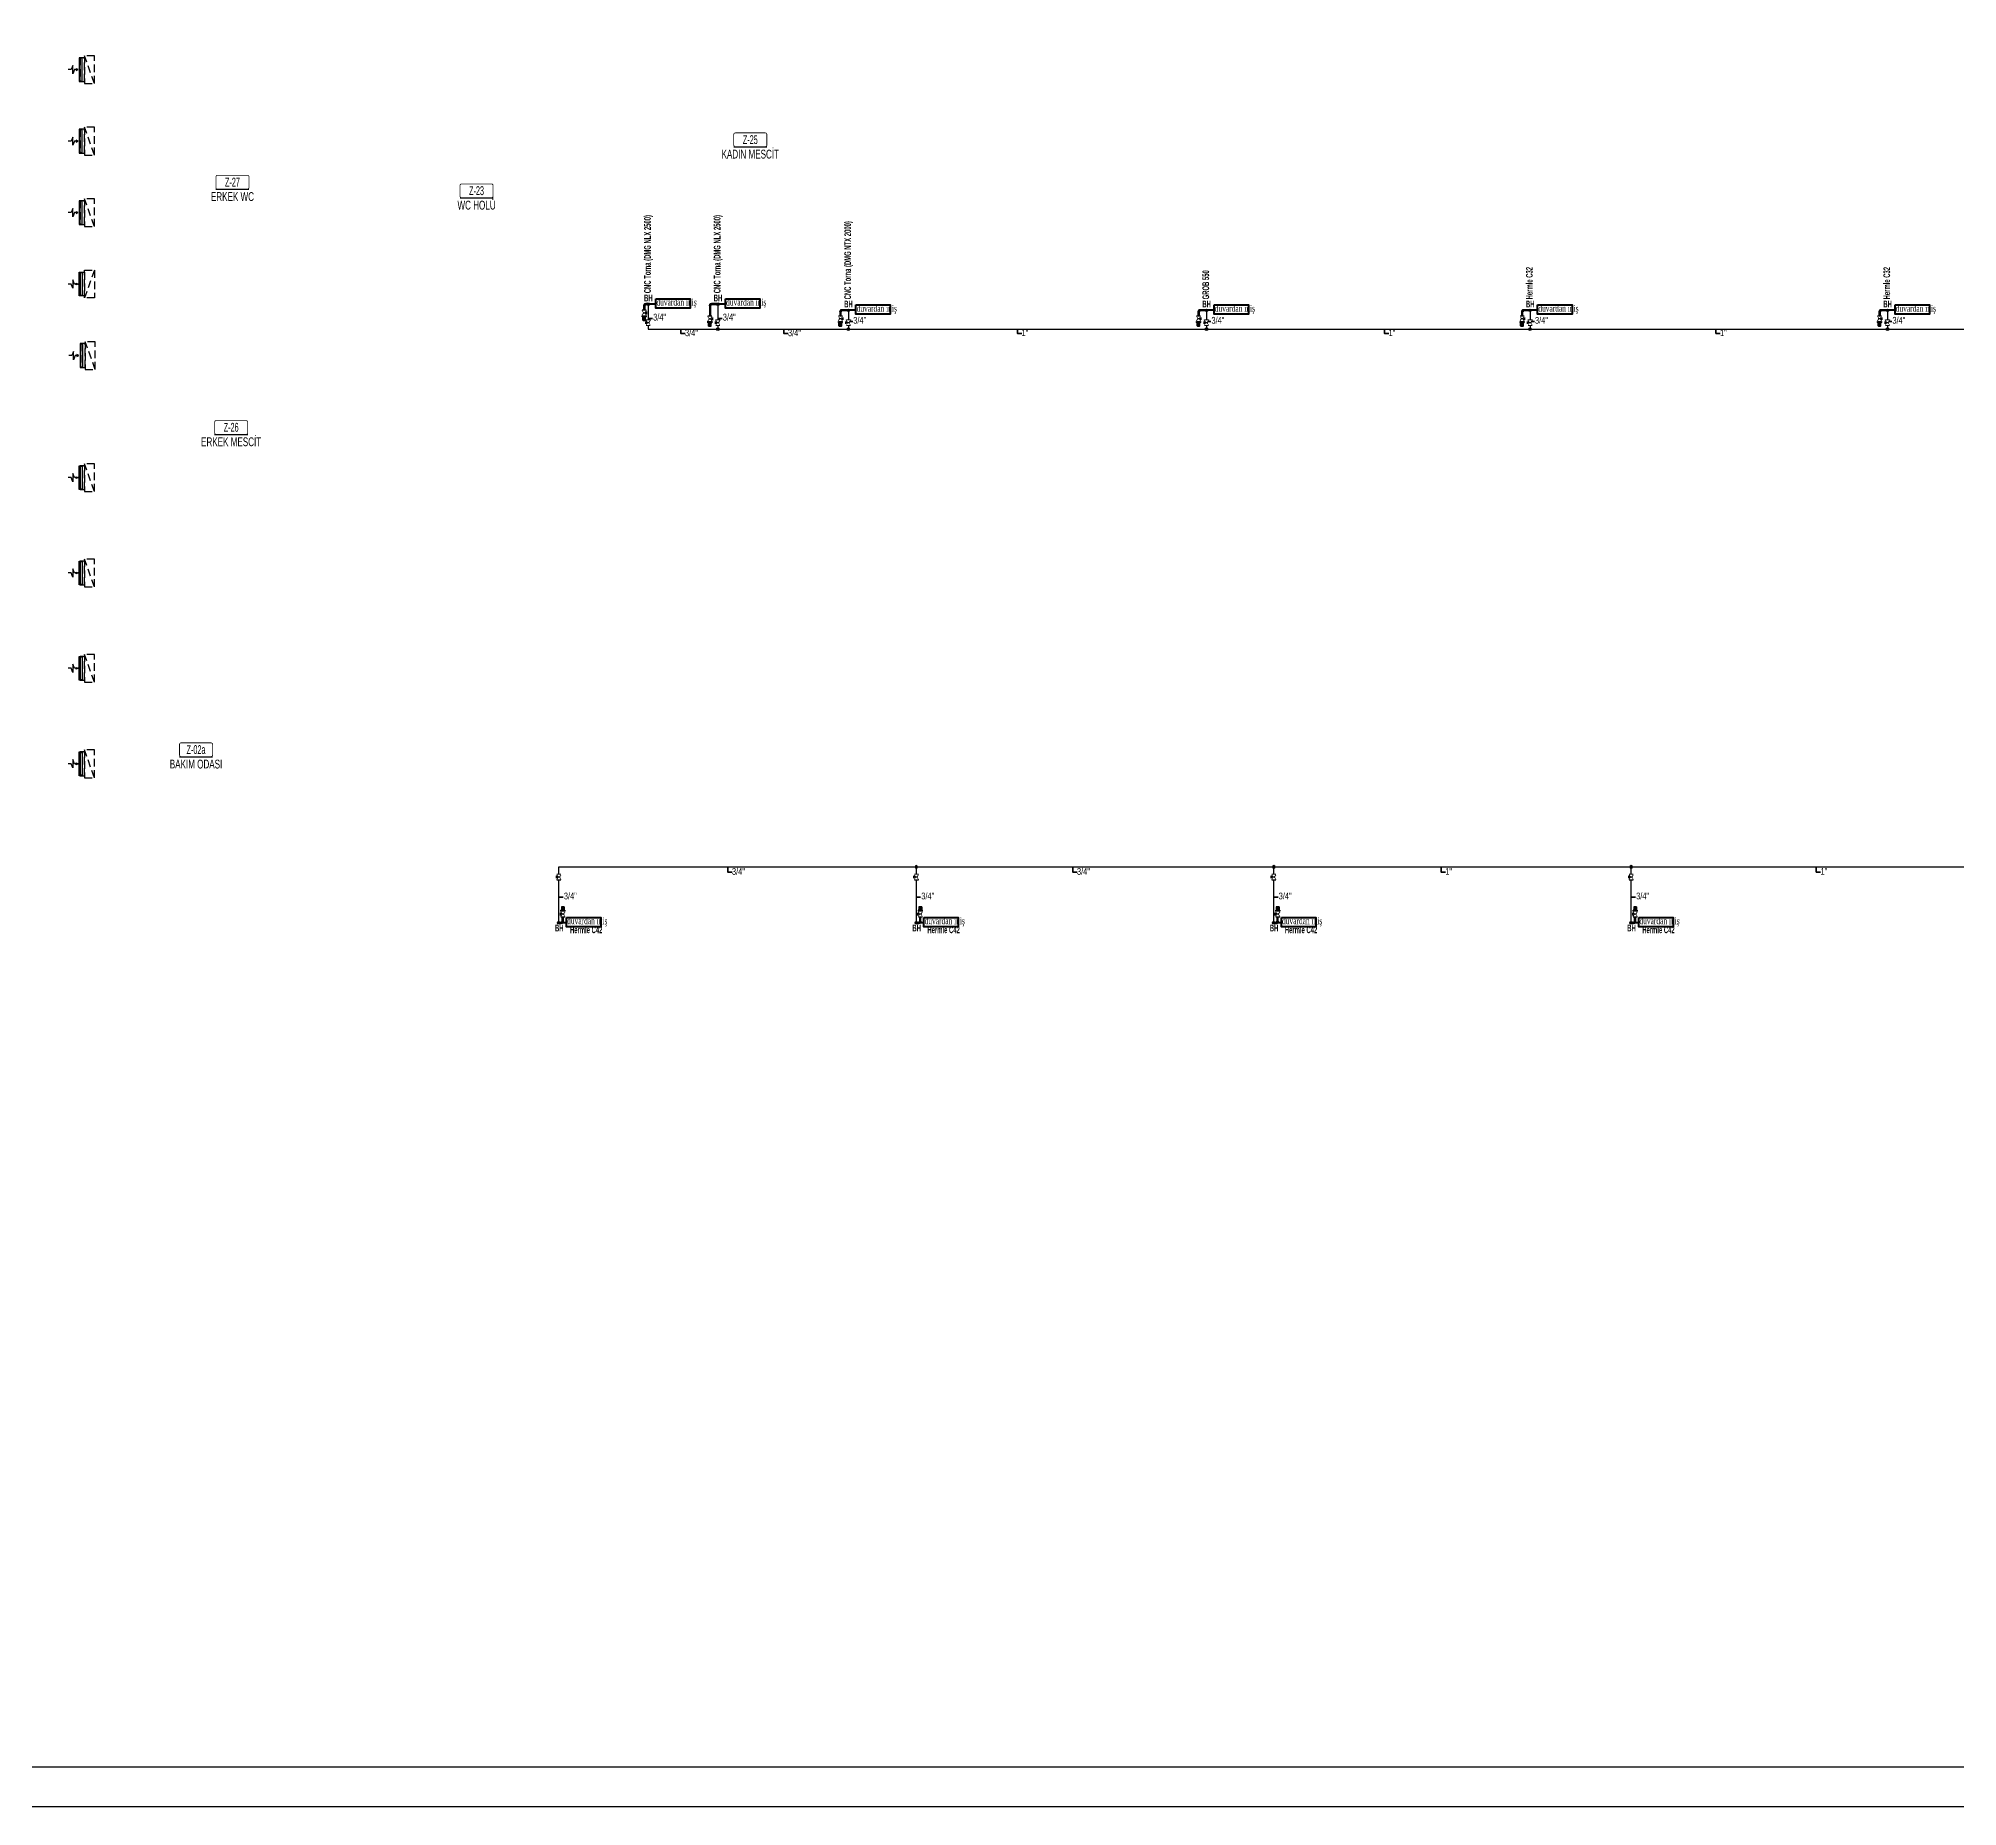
# Model space of a CAD drawing. Header units: centimetres. Extents: x 392964 to 515689, y 49661 to 58661.
# Drawn here: x 483600 to 488432, y 49661 to 54114 of the extents above; entities that cross this region are included whole.
import ezdxf
from ezdxf.enums import TextEntityAlignment as Align

# ---------------------------------------------------------------- set-up
doc = ezdxf.new("R2010")
doc.units = ezdxf.units.CM
doc.linetypes.add('HIDDEN', pattern=[9.525, 6.35, -3.175])
doc.linetypes.add('MEDSISTEMBH_LINE', pattern=[1.5, 1.3, 0, -0.2])
doc.layers.get('0').update_dxf_attribs({"lineweight": 9})
for name, color, linetype in [('-M-HV-MNF', 7, 'Continuous'), ('-M-HV-MNF-IC', 14, 'Continuous'), ('-M-HVAC-E-EF-KNL2B-', 130, 'HIDDEN'), ('-M-HVAC-R-RA1-SHKS-KNL2B-', 152, 'HIDDEN'), ('-M-HVAC-R-SHKS-MNF2B-', 7, 'Continuous'), ('-M-MAHAL-DEBILER', 7, 'Continuous'), ('-M-MAHAL-ETIKET-NOT', 7, 'Continuous'), ('-M-MAHAL-ETIKET-NOTM', 7, 'Continuous'), ('-M-MAHAL-ETK-', 7, 'Continuous'), ('-M-MAHAL-HAVA-DEGISIM', 7, 'Continuous'), ('-M-MAHAL-NO', 7, 'Continuous'), ('-M-MAHAL-NOM', 7, 'Continuous'), ('RAKOR02', 132, 'Continuous'), ('vana-kuresel02', 2, 'Continuous')]:
    doc.layers.add(name, color=color, linetype=linetype)
for name, color, linetype, lineweight in [('0-KRCN-BAS HAVA', 101, 'BASINÇ HAVA', 35), ('0-KRCN-IST-KÜRESEL VANA', 4, 'Continuous', 25), ('0-KRCN-SHT-KÜRESEL VANA', 4, 'Continuous', 25), ('0-KRCN-Z-ANTET', 71, 'Continuous', 30), ('_MDS_0', 7, 'Continuous', 30), ('_MDS_BORU_22.00X1.00_BASINÇLI HAVA', 5, 'Continuous', 30), ('_MDS_DOWN-22.00X1.00', 5, 'Continuous', 30), ('_MDS_TEE', 7, 'Continuous', 30), ('MED.GAZ YAZI', 2, '0-A_LINE', 40)]:
    doc.layers.add(name, color=color, linetype=linetype, lineweight=lineweight)
doc.styles.add('-M-ISSO-TEXT-TTF', font='ARIALN.TTF')
doc.styles.add('-M-MHLETK-NOT', font='romans.shx', dxfattribs={"width": 0.7})
doc.styles.add('-M-MHLETK-TEXT', font='ARIALN.TTF', dxfattribs={"width": 0.7})
doc.styles.add('BAYBURT XREF$0$TIMES', font='times.ttf')
doc.styles.add('BORU', font='tahoma.ttf', dxfattribs={"width": 0.5})
doc.styles.add('ON', font='ARIALN.TTF', dxfattribs={"width": 0.8, "height": 6})
doc.styles.add('OYAK', font='arialbd.ttf')
doc.styles.get("Standard").update_dxf_attribs({"font": 'arial.ttf'})
doc.linetypes.add('0-A_LINE', pattern='A,100,-1.5,["A",BORU,S=9,R=0,X=0,Y=-4.5],-9,6', length=116.5)
doc.linetypes.add('BASINÇ HAVA', pattern='A,0.5,-0.2,["BH",Standard,S=0.1,R=0,X=-0.1,Y=-0.05],-0.2', length=0.9)

# ---------------------------------------------------------------- blocks, each defined once
blk = doc.blocks.new('M-MHLETK-YNG')
at = {"layer": '-M-MAHAL-ETK-', "color": 0}
for p, q in [((-2.08, 0), (2.08, 0)), ((-1.16, 0), (-1.16, 0))]:
    blk.add_line(p, q, dxfattribs=at)
blk.add_lwpolyline([(-1.88, 1.74, 0.1, 0.1, 0), (1.88, 1.74, 0.1, 0.1, -0.414214), (2.08, 1.54, 0.1, 0.1, 0), (2.08, 0.2, 0.1, 0.1, -0.414214), (1.88, 0, 0.1, 0.1, 0), (-1.88, 0, 0.1, 0.1, -0.414214), (-2.08, 0.2, 0.1, 0.1, 0), (-2.08, 1.54, 0.1, 0.1, -0.414214)], format="xyseb", close=True, dxfattribs=at)
at = {"layer": '-M-MAHAL-DEBILER', "color": 4, "style": '-M-MHLETK-NOT', "width": 0.5, "flags": 8}
blk.add_attdef('DEBIS', text='', height=0.4, dxfattribs=at).set_placement((-2.17, 2.15), align=Align.MIDDLE_CENTER)
at = {"layer": '-M-MAHAL-DEBILER', "color": 191, "style": '-M-MHLETK-NOT', "width": 0.5, "flags": 8}
blk.add_attdef('DEBIR', text='', height=0.4, dxfattribs=at).set_placement((-1.61, 2.15), align=Align.MIDDLE_CENTER)
at = {"layer": '-M-MAHAL-DEBILER', "color": 31, "style": '-M-MHLETK-NOT', "width": 0.5, "flags": 8}
blk.add_attdef('DEBIF', text='', height=0.4, dxfattribs=at).set_placement((1.59, 2.15), align=Align.MIDDLE_CENTER)
at = {"layer": '-M-MAHAL-DEBILER', "color": 1, "style": '-M-MHLETK-NOT', "width": 0.5, "flags": 8}
blk.add_attdef('DEBIE', text='', height=0.4, dxfattribs=at).set_placement((2.32, 2.15), align=Align.MIDDLE_CENTER)
at = {"layer": '-M-MAHAL-ETIKET-NOT', "color": 3}
for tag, height, style, width, flags, p in [('KIS', 0.04, '-M-MHLETK-NOT', 0.5, 9, (-2.59, 1.62)), ('ALAN', 0.04, '-M-MHLETK-NOT', 0.5, 9, (-2.58, 1.56)), ('RH', 0.04, '-M-MHLETK-NOT', 0.5, 9, (-2.39, 1.62)), ('YUKSEKLIK', 0.04, '-M-MHLETK-NOT', 0.5, 9, (-2.32, 1.56)), ('YAZ', 0.04, '-M-MHLETK-NOT', 0.5, 9, (-2.18, 1.62)), ('MAH-ADI', 1.11, '-M-ISSO-TEXT-TTF', 0.8, 8, (0, -0.93))]:
    blk.add_attdef(tag, text='', height=height, dxfattribs=dict(at, style=style, width=width, flags=flags)).set_placement(p, align=Align.MIDDLE_CENTER)
at = {"layer": '-M-MAHAL-ETIKET-NOT', "color": 3, "style": '-M-MHLETK-NOT', "width": 0.5, "flags": 9}
for tag, p, height in [('HL', (-2.62, 1.49), 0.0286), ('KLKTR', (-2.62, 1.42), 0.04), ('RDY-BOY1', (-2.61, 1.37), 0.0286), ('RDY-BOY2', (-2.61, 1.32), 0.0286), ('RDY-BOY3', (-2.61, 1.27), 0.0286), ('RDY-BOY4', (-2.61, 1.22), 0.0286), ('KON-BOY1', (-2.61, 1.14), 0.0286), ('KON-BOY2', (-2.61, 1.09), 0.0286), ('KON-BOY3', (-2.61, 1.04), 0.0286), ('FCU-TIP1', (-2.61, 0.96), 0.0286), ('FCU-TIP2', (-2.61, 0.91), 0.0286), ('FCU-TIP3', (-2.61, 0.86), 0.0286), ('VRV-TIP1', (-2.61, 0.76), 0.0286), ('VRV-TIP2', (-2.61, 0.71), 0.0286), ('HLA', (-2.52, 1.49), 0.0286), ('FCU-ADET1', (-2.52, 0.96), 0.0286), ('FCU-ADET2', (-2.52, 0.91), 0.0286), ('FCU-ADET3', (-2.52, 0.86), 0.0286), ('VRV-ADET1', (-2.52, 0.76), 0.0286), ('VRV-ADET2', (-2.52, 0.71), 0.0286), ('RDY-TIP1', (-2.5, 1.37), 0.0286), ('RDY-TIP2', (-2.5, 1.32), 0.0286), ('RDY-TIP3', (-2.5, 1.27), 0.0286), ('RDY-TIP4', (-2.5, 1.22), 0.0286), ('KON-TIP1', (-2.5, 1.14), 0.0286), ('KON-TIP2', (-2.5, 1.09), 0.0286), ('KON-TIP3', (-2.5, 1.04), 0.0286), ('FCU-KAP1', (-2.4, 0.96), 0.0286), ('FCU-KAP2', (-2.4, 0.91), 0.0286), ('FCU-KAP3', (-2.4, 0.86), 0.0286), ('VRV-KAP1', (-2.4, 0.76), 0.0286), ('VRV-KAP2', (-2.4, 0.71), 0.0286), ('RDY-ADET1', (-2.39, 1.37), 0.0286), ('RDY-ADET2', (-2.39, 1.32), 0.0286), ('RDY-ADET3', (-2.39, 1.27), 0.0286), ('RDY-ADET4', (-2.39, 1.22), 0.0286), ('KON-ADET1', (-2.39, 1.14), 0.0286), ('KON-ADET2', (-2.39, 1.09), 0.0286), ('KON-ADET3', (-2.39, 1.04), 0.0286), ('FCU-DUY1', (-2.27, 0.96), 0.0286), ('FCU-DUY2', (-2.27, 0.91), 0.0286), ('FCU-DUY3', (-2.27, 0.86), 0.0286), ('VRV-DUY1', (-2.27, 0.76), 0.0286), ('VRV-DUY2', (-2.27, 0.71), 0.0286), ('RDY-ISI1', (-2.27, 1.37), 0.0286), ('RDY-ISI2', (-2.27, 1.32), 0.0286), ('RDY-ISI3', (-2.27, 1.27), 0.0286), ('RDY-ISI4', (-2.27, 1.22), 0.0286), ('KON-ISI1', (-2.27, 1.14), 0.0286), ('KON-ISI2', (-2.27, 1.09), 0.0286), ('KON-ISI3', (-2.27, 1.04), 0.0286), ('SHG', (-2.23, 1.49), 0.0286), ('AHU', (-2.23, 1.44), 0.0286), ('FCU-SOG1', (-2.15, 0.96), 0.0286), ('FCU-SOG2', (-2.15, 0.91), 0.0286), ('FCU-SOG3', (-2.15, 0.86), 0.0286), ('VRV-SOG1', (-2.15, 0.76), 0.0286), ('VRV-SOG2', (-2.15, 0.71), 0.0286), ('LHG', (-2.13, 1.49), 0.0286), ('RDY-BNP1', (-2.1, 1.37), 0.0286), ('RDY-BNP2', (-2.1, 1.32), 0.0286), ('RDY-BNP3', (-2.1, 1.27), 0.0286), ('RDY-BNP4', (-2.1, 1.22), 0.0286), ('KON-BNP1', (-2.1, 1.14), 0.0286), ('KON-BNP2', (-2.1, 1.09), 0.0286), ('KON-BNP3', (-2.1, 1.04), 0.0286), ('HG', (-2.04, 1.49), 0.0286), ('FCU-ISI1', (-2.04, 0.96), 0.0286), ('FCU-ISI2', (-2.04, 0.91), 0.0286), ('FCU-ISI3', (-2.04, 0.86), 0.0286), ('VRV-ISI1', (-2.04, 0.76), 0.0286), ('VRV-ISI2', (-2.04, 0.71), 0.0286), ('HGA', (-1.96, 1.49), 0.0286), ('EF', (-1.96, 1.44), 0.0286), ('RDY-BNK1', (-1.96, 1.37), 0.0286), ('RDY-BNK2', (-1.96, 1.32), 0.0286), ('RDY-BNK3', (-1.96, 1.27), 0.0286), ('RDY-BNK4', (-1.96, 1.22), 0.0286), ('KON-BNK1', (-1.96, 1.14), 0.0286), ('KON-BNK2', (-1.96, 1.09), 0.0286), ('KON-BNK3', (-1.96, 1.04), 0.0286), ('FCU-DEBI1', (-1.95, 0.96), 0.0286), ('FCU-DEBI2', (-1.95, 0.91), 0.0286), ('FCU-DEBI3', (-1.95, 0.86), 0.0286), ('VRV-DEBI1', (-1.95, 0.76), 0.0286), ('VRV-DEBI2', (-1.95, 0.71), 0.0286), ('FCU-BNP1', (-1.83, 0.96), 0.0286), ('FCU-BNP2', (-1.83, 0.91), 0.0286), ('FCU-BNP3', (-1.83, 0.86), 0.0286), ('VRV-BNP1', (-1.83, 0.76), 0.0286), ('VRV-BNP2', (-1.83, 0.71), 0.0286), ('FCU-BNK1', (-1.61, 0.96), 0.0286), ('FCU-BNK2', (-1.61, 0.91), 0.0286), ('FCU-BNK3', (-1.61, 0.86), 0.0286), ('VRV-BNK1', (-1.61, 0.76), 0.0286), ('VRV-BNK2', (-1.61, 0.71), 0.0286)]:
    blk.add_attdef(tag, p, '', height=height, dxfattribs=at)
at = {"layer": '-M-MAHAL-ETIKET-NOTM', "color": 3, "style": '-M-ISSO-TEXT-TTF', "width": 0.8, "flags": 8}
blk.add_attdef('MAH-ADI2', text='', height=1.11, dxfattribs=at).set_placement((0, -2.55), align=Align.MIDDLE_CENTER)
at = {"layer": '-M-MAHAL-HAVA-DEGISIM', "style": '-M-MHLETK-NOT', "width": 0.5, "flags": 8}
for tag, p in [('HAVADEG', (0, 3.61)), ('HAVA', (0, 2.4))]:
    blk.add_attdef(tag, text='', height=0.6, dxfattribs=at).set_placement(p, align=Align.MIDDLE_CENTER)
at = {"layer": '-M-MAHAL-NO', "color": 7, "style": '-M-MHLETK-TEXT', "width": 0.6, "flags": 8}
blk.add_attdef('MAH-NO', text='', height=1.11, dxfattribs=at).set_placement((0, 0.89), align=Align.MIDDLE_CENTER)
at = {"layer": '-M-MAHAL-NOM', "color": 7, "style": '-M-MHLETK-TEXT', "width": 0.6, "flags": 8}
blk.add_attdef('MAH-NOM', text='', height=1.11, dxfattribs=at).set_placement((0, 0.89), align=Align.MIDDLE_CENTER)
blk = doc.blocks.new('TEE')
at = {"layer": '_MDS_TEE'}
h = blk.add_hatch(color=256, dxfattribs=at)
h.dxf.hatch_style = 1
edge = h.paths.add_edge_path()
edge.add_arc((0, 0), 50, 0, 360)
blk.add_circle((0, 0), 50, dxfattribs=at)
blk = doc.blocks.new('MNFZ101')
at = {"color": 7, "linetype": 'Continuous'}
blk.add_lwpolyline([(0, 7.9), (2.3, 7.9), (0, 3), (-2.3, 7.9), (0, 7.9), (0, 12.5), (10.6, 16.5), (-10.3, 16.5), (0, 20.5), (0, 28.1)], dxfattribs=at)
blk = doc.blocks.new('2D-EM2-SHKS-60')
at = {"layer": '-M-HV-MNF'}
blk.add_lwpolyline([(-30, 0), (30, 0), (30, -2), (-30, -2)], close=True, dxfattribs=at)
at = {"layer": '-M-HV-MNF-IC'}
for p, q in [((-28.75, 5), (28.75, 5)), ((-28.75, 0), (-28.75, 5)), ((28.75, 5), (28.75, 0))]:
    blk.add_line(p, q, dxfattribs=at)
at = {"layer": '-M-HV-MNF', "rotation": 180}
blk.add_blockref('MNFZ101', (0, -2), dxfattribs=at)
blk = doc.blocks.new('A$C69A19712')
at = {"layer": '-M-HVAC-R-RA1-SHKS-KNL2B-', "ltscale": 3}
for p, q in [((483740.7, 54000.1), (483715.7, 54070.1)), ((483740.7, 53820.1), (483715.7, 53890.1)), ((483740.7, 53640.1), (483715.7, 53710.1)), ((483740.7, 53530.1), (483715.7, 53460.1)), ((483742.7, 53280.1), (483717.7, 53350.1)), ((483740.7, 52972.7), (483715.7, 53042.7)), ((483740.7, 52732.7), (483715.7, 52802.7)), ((483740.7, 52492.7), (483715.7, 52562.7)), ((483740.7, 52252.1), (483715.7, 52322.1))]:
    blk.add_line(p, q, dxfattribs=at)
for points in [[(483715.7, 54065.1), (483704.7, 54065.1), (483704.7, 54005.1), (483715.7, 54005.1)], [(483740.7, 54000.1), (483740.7, 54070.1), (483715.7, 54070.1), (483715.7, 54000.1)], [(483715.7, 53885.1), (483704.7, 53885.1), (483704.7, 53825.1), (483715.7, 53825.1)], [(483740.7, 53820.1), (483740.7, 53890.1), (483715.7, 53890.1), (483715.7, 53820.1)], [(483715.7, 53705.1), (483704.7, 53705.1), (483704.7, 53645.1), (483715.7, 53645.1)], [(483740.7, 53640.1), (483740.7, 53710.1), (483715.7, 53710.1), (483715.7, 53640.1)], [(483715.7, 53465.1), (483704.7, 53465.1), (483704.7, 53525.1), (483715.7, 53525.1)], [(483740.7, 53530.1), (483740.7, 53460.1), (483715.7, 53460.1), (483715.7, 53530.1)], [(483717.7, 53345.1), (483706.7, 53345.1), (483706.7, 53285.1), (483717.7, 53285.1)], [(483742.7, 53280.1), (483742.7, 53350.1), (483717.7, 53350.1), (483717.7, 53280.1)], [(483715.7, 53037.7), (483704.7, 53037.7), (483704.7, 52977.7), (483715.7, 52977.7)], [(483740.7, 52972.7), (483740.7, 53042.7), (483715.7, 53042.7), (483715.7, 52972.7)], [(483715.7, 52797.7), (483704.7, 52797.7), (483704.7, 52737.7), (483715.7, 52737.7)], [(483740.7, 52732.7), (483740.7, 52802.7), (483715.7, 52802.7), (483715.7, 52732.7)], [(483715.7, 52557.7), (483704.7, 52557.7), (483704.7, 52497.7), (483715.7, 52497.7)], [(483740.7, 52492.7), (483740.7, 52562.7), (483715.7, 52562.7), (483715.7, 52492.7)], [(483715.7, 52317.1), (483704.7, 52317.1), (483704.7, 52257.1), (483715.7, 52257.1)], [(483740.7, 52252.1), (483740.7, 52322.1), (483715.7, 52322.1), (483715.7, 52252.1)]]:
    blk.add_lwpolyline(points, close=True, dxfattribs=at)
at = {"layer": '-M-HVAC-R-SHKS-MNF2B-', "xscale": -1, "rotation": 270}
for p in [(483704.7, 54035.1), (483704.7, 53855.1), (483704.7, 53675.1), (483706.7, 53315.1)]:
    blk.add_blockref('2D-EM2-SHKS-60', p, dxfattribs=at)
at = {"layer": '-M-HVAC-R-SHKS-MNF2B-', "rotation": 270}
for p in [(483704.7, 53495.1), (483704.7, 53007.7), (483704.7, 52767.7), (483704.7, 52527.7), (483704.7, 52287.1)]:
    blk.add_blockref('2D-EM2-SHKS-60', p, dxfattribs=at)
blk = doc.blocks.new('0-MEK-SHT-KÜRESELVANA')
at = {"layer": '0-KRCN-IST-KÜRESEL VANA'}
blk.add_hatch(color=256, dxfattribs=at).paths.add_polyline_path([(1.4, 0, 1), (-1.4, 0, 1)])
for p, q in [((-1.1, 0.9), (-4.2, 3)), ((-4.2, -3.1), (-4.2, 3)), ((-4.2, 3), (-4.2, -3.1)), ((-2.4, 4.6), (2.3, 4.6)), ((0, 4.6), (-2.4, 4.6)), ((0, 0), (0, 4.6)), ((2.3, 4.6), (0, 4.6)), ((1.1, 0.8), (4.3, 3)), ((4.3, -3.1), (4.3, 3)), ((4.3, 3), (4.3, -3.1)), ((-4.2, -3.1), (-1.1, -0.9)), ((4.3, -3.1), (1.1, -0.8))]:
    blk.add_line(p, q, dxfattribs=at)
for points in [[(-4.5, 3.7), (-5, 3.7), (-5, -3.8), (-4.5, -3.8)], [(4.6, 3.7), (5, 3.7), (5, -3.8), (4.6, -3.8)]]:
    blk.add_lwpolyline(points, close=True, dxfattribs=at)
blk.add_circle((0, 0), 1.42, dxfattribs=at)
blk.add_wipeout([(4.3, 3), (4.3, -3.1), (1.1, -0.9), (1.2, -0.8), (1.2, -0.7), (1.2, -0.7), (1.3, -0.6), (1.3, -0.5), (1.4, -0.4), (1.4, -0.3), (1.4, -0.2), (1.4, -0.1), (1.4, 0), (1.4, 0.1), (1.4, 0.2), (1.4, 0.2), (1.4, 0.3), (1.4, 0.4), (1.3, 0.5), (1.3, 0.6), (1.2, 0.7), (1.2, 0.7), (1.2, 0.8), (1.1, 0.8), (1.1, 0.9)]).dxf.layer = '0-KRCN-IST-KÜRESEL VANA'
blk.add_wipeout([(-4.2, 3), (-4.2, -3.1), (-1.1, -0.9), (-1.2, -0.8), (-1.2, -0.7), (-1.2, -0.7), (-1.3, -0.6), (-1.3, -0.5), (-1.4, -0.4), (-1.4, -0.3), (-1.4, -0.2), (-1.4, -0.1), (-1.4, 0), (-1.4, 0.1), (-1.4, 0.2), (-1.4, 0.2), (-1.4, 0.3), (-1.4, 0.4), (-1.3, 0.5), (-1.3, 0.6), (-1.2, 0.7), (-1.2, 0.7), (-1.2, 0.8), (-1.1, 0.8), (-1.1, 0.9)]).dxf.layer = '0-KRCN-IST-KÜRESEL VANA'
blk = doc.blocks.new('A$C6A0AA91C')
at = {"layer": 'RAKOR02', "ltscale": 0.2}
for p, q in [((0, -15), (0, 14)), ((1, 19), (12, 19)), ((1, 10), (12, 10)), ((13, -15), (13, 14)), ((13, -14), (13, 14)), ((16, 14), (13, 11)), ((13, -11), (13, 11)), ((26, 14), (16, 14)), ((16, -14), (16, 14)), ((26, -14), (26, 14)), ((29, 12), (26, 12)), ((37, 14), (29, 14)), ((29, -14), (29, 14)), ((37, -14), (37, 14)), ((40, 12), (37, 12)), ((43, 14), (40, 14)), ((40, -14), (40, 14)), ((43, -14), (43, 14)), ((43, 14), (46, 11)), ((46, -11), (46, 11)), ((12, -10), (1, -10)), ((12, -19), (1, -19)), ((16, -14), (13, -11)), ((26, -14), (16, -14)), ((29, -12), (26, -12)), ((37, -14), (29, -14)), ((40, -12), (37, -12)), ((43, -14), (40, -14)), ((43, -14), (46, -11))]:
    blk.add_line(p, q, dxfattribs=at)
for centre, radius, start, end in [((9, 15), 9.04, 150.1372, 209.8628), ((43, 0), 42.7, 166.3823, 193.6177), ((4, 15), 9.04, 330.1372, 29.8628), ((-29, 0), 42.7, 346.3823, 13.6177), ((9, -15), 9.04, 150.1372, 209.8628), ((4, -15), 9.04, 330.1372, 29.8628)]:
    blk.add_arc(centre, radius, start, end, dxfattribs=at)

msp = doc.modelspace()

# ---------------------------------------------------------------- hatches: boundary and pattern name
at = {"layer": '_MDS_DOWN-22.00X1.00'}
for points in [[(485135.1, 53441.3, 1), (485135.1, 53447.8, 1)], [(485310.5, 53441.3, 1), (485310.5, 53447.8, 1)], [(485639.1, 53425.7, 1), (485639.1, 53432.2, 1)], [(486540.9, 53425.7, 1), (486540.9, 53432.2, 1)], [(487355.6, 53425.7, 1), (487355.6, 53432.2, 1)], [(488255.6, 53425.7, 1), (488255.6, 53432.2, 1)], [(484910.3, 51889.9, 1), (484910.3, 51883.4, 1)], [(485810.3, 51889.9, 1), (485810.3, 51883.4, 1)], [(486710.3, 51889.9, 1), (486710.3, 51883.4, 1)], [(487610.3, 51889.9, 1), (487610.3, 51883.4, 1)]]:
    msp.add_hatch(color=256, dxfattribs=at).paths.add_polyline_path(points)

# ---------------------------------------------------------------- linework, layer by layer
at = {"layer": '0-KRCN-BAS HAVA', "color": 4, "ltscale": 150}
for points in [[(485135.1, 53408.6), (485146.1, 53408.6)], [(485310.5, 53408.6), (485321.5, 53408.6)], [(485228.2, 53370.8), (485217.3, 53370.8), (485217.3, 53381.7)], [(485487.6, 53370.8), (485476.6, 53370.8), (485476.6, 53381.7)], [(485639.1, 53400.7), (485650, 53400.7)], [(486075.7, 53370.8), (486064.7, 53370.8), (486064.7, 53381.7)], [(486540.9, 53400.7), (486551.8, 53400.7)], [(487000, 53370.8), (486989, 53370.8), (486989, 53381.7)], [(487355.6, 53400.7), (487366.6, 53400.7)], [(487834.5, 53370.8), (487823.5, 53370.8), (487823.5, 53381.7)], [(488255.6, 53400.7), (488266.6, 53400.7)], [(484910.3, 51951.2), (484921.2, 51951.2)], [(485810.3, 51951.2), (485821.2, 51951.2)], [(486710.3, 51951.2), (486721.2, 51951.2)], [(487610.3, 51951.2), (487621.2, 51951.2)]]:
    msp.add_lwpolyline(points, dxfattribs=at)
at = {"layer": '0-KRCN-BAS HAVA', "color": 4, "ltscale": 150, "elevation": 441.6}
for points in [[(485346.6, 52014.3), (485335.6, 52014.3), (485335.6, 52025.3)], [(486215.3, 52014.3), (486204.3, 52014.3), (486204.3, 52025.3)], [(487142.7, 52014.3), (487131.8, 52014.3), (487131.8, 52025.3)], [(488087.4, 52014.3), (488076.4, 52014.3), (488076.4, 52025.3)]]:
    msp.add_lwpolyline(points, dxfattribs=at)
at = {"layer": '0-KRCN-Z-ANTET'}
for points in [[(392964.1, 49661.3), (515688.8, 49661.3), (515688.8, 58661.3), (392964.1, 58661.3)], [(470564.1, 49761.3), (502064.1, 49761.3), (502064.1, 58561.3), (470564.1, 58561.3)]]:
    msp.add_lwpolyline(points, close=True, dxfattribs=at)
at = {"layer": '_MDS_BORU_22.00X1.00_BASINÇLI HAVA', "linetype": 'MEDSISTEMBH_LINE', "ltscale": 80}
for p, q in [((485127.9, 53446.3), (485129.1, 53446.3)), ((485127.9, 53442.6), (485127.9, 53446.3)), ((485127.9, 53442.6), (485129.1, 53442.6)), ((485129.1, 53442.6), (485129.1, 53446.3)), ((485132.4, 53445.8), (485129.1, 53445.8)), ((485132.4, 53443.1), (485129.1, 53443.1)), ((485135.1, 53444.5), (485135.1, 53381.7)), ((485288.6, 53441.6), (485288.6, 53440.5)), ((485288.6, 53441.6), (485292.3, 53441.6)), ((485288.6, 53440.5), (485292.3, 53440.5)), ((485292.3, 53441.6), (485292.3, 53440.5)), ((485293.3, 53446.3), (485294.4, 53446.3)), ((485293.3, 53442.6), (485293.3, 53446.3)), ((485293.3, 53442.6), (485294.4, 53442.6)), ((485294.4, 53442.6), (485294.4, 53446.3)), ((485307.8, 53445.8), (485294.4, 53445.8)), ((485307.8, 53443.1), (485294.4, 53443.1)), ((485310.5, 53444.5), (485310.5, 53381.7)), ((485621.9, 53430.8), (485623, 53430.8)), ((485636.4, 53430.3), (485623, 53430.3)), ((485639.1, 53429), (485639.1, 53381.7)), ((486523.7, 53430.8), (486524.8, 53430.8)), ((486538.2, 53430.3), (486524.8, 53430.3)), ((486540.9, 53429), (486540.9, 53381.7)), ((487338.5, 53430.8), (487339.6, 53430.8)), ((487353, 53430.3), (487339.6, 53430.3)), ((487355.6, 53429), (487355.6, 53381.7)), ((488238.5, 53430.8), (488239.6, 53430.8)), ((488253, 53430.3), (488239.6, 53430.3)), ((488255.6, 53429), (488255.6, 53381.7)), ((484910.3, 52027.4), (493010.3, 52027.4)), ((484910.3, 51886.7), (484910.3, 52027.4)), ((485810.3, 51886.7), (485810.3, 52027.4)), ((486710.3, 51886.7), (486710.3, 52027.4)), ((487610.3, 51886.7), (487610.3, 52027.4)), ((484912.9, 51888.1), (484916.3, 51888.1)), ((484912.9, 51885.4), (484916.3, 51885.4)), ((484917.4, 51888.6), (484916.3, 51888.6)), ((484916.3, 51888.6), (484916.3, 51884.9)), ((484917.4, 51884.9), (484916.3, 51884.9)), ((484917.4, 51888.6), (484917.4, 51884.9)), ((485812.9, 51888.1), (485816.3, 51888.1)), ((485812.9, 51885.4), (485816.3, 51885.4)), ((485817.4, 51888.6), (485816.3, 51888.6)), ((485816.3, 51888.6), (485816.3, 51884.9)), ((485817.4, 51884.9), (485816.3, 51884.9)), ((485817.4, 51888.6), (485817.4, 51884.9)), ((486712.9, 51888.1), (486716.3, 51888.1)), ((486712.9, 51885.4), (486716.3, 51885.4)), ((486717.4, 51888.6), (486716.3, 51888.6)), ((486716.3, 51888.6), (486716.3, 51884.9)), ((486717.4, 51884.9), (486716.3, 51884.9)), ((486717.4, 51888.6), (486717.4, 51884.9)), ((487612.9, 51888.1), (487616.3, 51888.1)), ((487612.9, 51885.4), (487616.3, 51885.4)), ((487617.4, 51888.6), (487616.3, 51888.6)), ((487616.3, 51888.6), (487616.3, 51884.9)), ((487617.4, 51884.9), (487616.3, 51884.9)), ((487617.4, 51888.6), (487617.4, 51884.9))]:
    msp.add_line(p, q, dxfattribs=at)
at = {"layer": '_MDS_BORU_22.00X1.00_BASINÇLI HAVA', "ltscale": 3}
msp.add_line((485135.1, 53381.7), (493572.2, 53381.7), dxfattribs=at)
at = {"layer": '_MDS_BORU_22.00X1.00_BASINÇLI HAVA', "linetype": 'MEDSISTEMBH_LINE', "ltscale": 80}
for radius in [4.2, 1.5]:
    msp.add_arc((485293.3, 53441.6), radius, 90, 180, dxfattribs=at)
at = {"layer": '_MDS_DOWN-22.00X1.00'}
for centre in [(485135.1, 53444.5), (485310.5, 53444.5), (485639.1, 53429), (486540.9, 53429), (487355.6, 53429), (488255.6, 53429), (484910.3, 51886.7), (485810.3, 51886.7), (486710.3, 51886.7), (487610.3, 51886.7)]:
    msp.add_circle(centre, 3.25, dxfattribs=at)
at = {"layer": 'MED.GAZ YAZI', "color": 2, "ltscale": 50}
for p, q in [((485154.2, 53444.5), (485138.4, 53444.5)), ((485329.6, 53444.5), (485313.7, 53444.5)), ((485658.2, 53429), (485642.3, 53429)), ((486560, 53429), (486544.1, 53429)), ((487374.7, 53429), (487358.9, 53429)), ((488274.7, 53429), (488258.9, 53429)), ((484929.4, 51886.7), (484913.5, 51886.7)), ((485829.4, 51886.7), (485813.5, 51886.7)), ((486729.4, 51886.7), (486713.5, 51886.7)), ((487629.4, 51886.7), (487613.5, 51886.7))]:
    msp.add_line(p, q, dxfattribs=at)
for points in [[(485154.2, 53458.2), (485240.7, 53458.2), (485240.7, 53434.8), (485154.2, 53434.8)], [(485329.6, 53458.2), (485416.1, 53458.2), (485416.1, 53434.8), (485329.6, 53434.8)], [(485658.2, 53442.7), (485744.7, 53442.7), (485744.7, 53419.3), (485658.2, 53419.3)], [(486560, 53442.7), (486646.5, 53442.7), (486646.5, 53419.3), (486560, 53419.3)], [(487374.7, 53442.7), (487461.3, 53442.7), (487461.3, 53419.3), (487374.7, 53419.3)], [(488274.7, 53442.7), (488361.3, 53442.7), (488361.3, 53419.3), (488274.7, 53419.3)], [(484929.4, 51900.4), (485015.9, 51900.4), (485015.9, 51877), (484929.4, 51877)], [(485829.4, 51900.4), (485915.9, 51900.4), (485915.9, 51877), (485829.4, 51877)], [(486729.4, 51900.4), (486815.9, 51900.4), (486815.9, 51877), (486729.4, 51877)], [(487629.4, 51900.4), (487715.9, 51900.4), (487715.9, 51877), (487629.4, 51877)]]:
    msp.add_lwpolyline(points, close=True, dxfattribs=at)

# ---------------------------------------------------------------- block references
at = {"layer": '-M-HVAC-E-EF-KNL2B-', "ltscale": 3}
msp.add_blockref('A$C69A19712', (0, 0), dxfattribs=at)
at = {"layer": '-M-MAHAL-ETK-', "xscale": 20, "yscale": 20, "zscale": 20}
for p, values in [((485392.2, 53841), {'MAH-NO': 'Z-25', 'MAH-ADI': 'KADIN MESCİT'}), ((484088.3, 53734.1), {'MAH-NO': 'Z-27', 'MAH-ADI': 'ERKEK WC'}), ((484702.9, 53712.5), {'MAH-NO': 'Z-23', 'MAH-ADI': 'WC HOLÜ'}), ((484085, 53116.6), {'MAH-NO': 'Z-26', 'MAH-ADI': 'ERKEK MESCİT'}), ((483996.6, 52305.1), {'MAH-NO': 'Z-02a', 'MAH-ADI': 'BAKIM ODASI'})]:
    msp.add_blockref('M-MHLETK-YNG', p, dxfattribs=at).add_auto_attribs(values)
at = {"layer": '_MDS_TEE', "yscale": 0.065, "zscale": 0.065}
for p, xscale, rotation in [((485310.5, 53381.7, 0), 0.065, 90), ((485639.1, 53381.7, 0), 0.065, 90), ((486540.9, 53381.7, 0), 0.065, 90), ((487355.6, 53381.7, 0), 0.065, 90), ((488255.6, 53381.7, 0), 0.065, 90), ((485810.3, 52027.4, 0), -0.065, 89.99999999999993), ((486710.3, 52027.4, 0), -0.065, 89.99999999999993), ((487610.3, 52027.4, 0), -0.065, 89.99999999999993)]:
    msp.add_blockref('TEE', p, dxfattribs=dict(at, xscale=xscale, rotation=rotation))
at = {"layer": 'vana-kuresel02', "ltscale": 0.5, "xscale": 0.2603184883086871, "yscale": 0.2603184883086871, "zscale": 0.2603184883086871, "rotation": 90}
for p in [(484920.3, 51915.4), (485820.3, 51915.4), (486720.3, 51915.4), (487620.3, 51915.4)]:
    msp.add_blockref('A$C6A0AA91C', p, dxfattribs=at)

# ---------------------------------------------------------------- texts
at = {"layer": '0-KRCN-BAS HAVA', "color": 4, "ltscale": 150, "style": 'ON', "width": 0.8}
for s, p in [('3/4"', (485147.6, 53403.3)), ('3/4"', (485323, 53403.3)), ('3/4"', (485651.5, 53395.4)), ('3/4"', (486553.4, 53395.4)), ('3/4"', (487368.1, 53395.4)), ('3/4"', (488268.1, 53395.4)), ('3/4"', (485227.8, 53364)), ('3/4"', (485487.1, 53364)), ('1"', (486075.2, 53364)), ('1"', (486999.5, 53364)), ('1"', (487834, 53364)), ('3/4"', (485346.1, 52007.6, 441.6)), ('3/4"', (486214.8, 52007.6, 441.6)), ('1"', (487142.2, 52007.6, 441.6)), ('1"', (488086.9, 52007.6, 441.6)), ('3/4"', (484922.8, 51945.8)), ('3/4"', (485822.8, 51945.8)), ('3/4"', (486722.8, 51945.8)), ('3/4"', (487622.8, 51945.8))]:
    msp.add_text(s, height=17, dxfattribs=at).set_placement(p)
at = {"layer": '_MDS_0', "color": 61, "style": 'OYAK', "width": 0.5}
for s, p in [('CNC Torna (DMG NLX 2500)', (485146.9, 53472.1)), ('CNC Torna (DMG NLX 2500)', (485322.3, 53472.1)), ('CNC Torna (DMG NTX 2000)', (485650.9, 53456.6)), ('GROB 550', (486552.7, 53456.6)), ('Hermle C32', (487367.4, 53456.6)), ('Hermle C32', (488267.4, 53456.6))]:
    msp.add_text(s, height=17, rotation=90, dxfattribs=at).set_placement(p, align=Align.BOTTOM_LEFT)
at = {"layer": '_MDS_0', "style": 'OYAK', "width": 0.5}
for p in [(485135.5, 53446.6), (485310.9, 53446.6), (485639.4, 53431.1), (486541.3, 53431.1), (487356, 53431.1), (488256, 53431.1), (484911.1, 51860), (485811.1, 51860), (486711.1, 51860), (487611.1, 51860)]:
    msp.add_text('BH', height=17, dxfattribs=at).set_placement(p, align=Align.BOTTOM_CENTER)
at = {"layer": '_MDS_0', "color": 61, "style": 'OYAK', "width": 0.5}
for p in [(484938.2, 51855.5), (485838.2, 51855.5), (486738.2, 51855.5), (487638.2, 51855.5)]:
    msp.add_text('Hermle C42', height=17, dxfattribs=at).set_placement(p, align=Align.BOTTOM_LEFT)
at = {"layer": 'MED.GAZ YAZI', "color": 2, "ltscale": 50, "style": 'BAYBURT XREF$0$TIMES', "width": 0.6}
for p in [(485156, 53441.1), (485331.4, 53441.1), (485660, 53425.6), (486561.8, 53425.6), (487376.5, 53425.6), (488276.5, 53425.6), (484931.2, 51883.3), (485831.2, 51883.3), (486731.2, 51883.3), (487631.2, 51883.3)]:
    msp.add_text('duvardan iniş', height=17, dxfattribs=at).set_placement(p)

# ---------------------------------------------------------------- next in the draw order: block references
at = {"layer": '0-KRCN-SHT-KÜRESEL VANA', "xscale": 1.333333333333333, "yscale": 1.333333333333333, "zscale": 1.333333333333333, "rotation": 90}
for p in [(485135.1, 53398), (485310.5, 53398), (485639.1, 53398), (486540.9, 53398), (487355.6, 53398), (488255.6, 53398), (484910.3, 52002), (485810.3, 52002), (486710.3, 52002), (487610.3, 52002), (484920.3, 51908.7), (485820.3, 51908.7), (486720.3, 51908.7), (487620.3, 51908.7)]:
    msp.add_blockref('0-MEK-SHT-KÜRESELVANA', p, dxfattribs=at)

# ---------------------------------------------------------------- next in the draw order: linework, layer by layer
at = {"layer": '_MDS_BORU_22.00X1.00_BASINÇLI HAVA', "linetype": 'MEDSISTEMBH_LINE', "ltscale": 80}
for p, q in [((485621.9, 53427.1), (485621.9, 53430.8)), ((485621.9, 53427.1), (485623, 53427.1)), ((485623, 53427.1), (485623, 53430.8)), ((485636.4, 53427.6), (485623, 53427.6)), ((486523.7, 53427.1), (486523.7, 53430.8)), ((486523.7, 53427.1), (486524.8, 53427.1)), ((486524.8, 53427.1), (486524.8, 53430.8)), ((486538.2, 53427.6), (486524.8, 53427.6)), ((487338.5, 53427.1), (487338.5, 53430.8)), ((487338.5, 53427.1), (487339.6, 53427.1)), ((487339.6, 53427.1), (487339.6, 53430.8)), ((487353, 53427.6), (487339.6, 53427.6)), ((488238.5, 53427.1), (488238.5, 53430.8)), ((488238.5, 53427.1), (488239.6, 53427.1)), ((488239.6, 53427.1), (488239.6, 53430.8)), ((488253, 53427.6), (488239.6, 53427.6)), ((484918.4, 51889.6), (484918.4, 51890.7)), ((484922.1, 51890.7), (484918.4, 51890.7)), ((484922.1, 51889.6), (484918.4, 51889.6)), ((484918.9, 51890.7), (484918.9, 51902)), ((484921.6, 51890.7), (484921.6, 51902)), ((484922.1, 51889.6), (484922.1, 51890.7)), ((485818.4, 51889.6), (485818.4, 51890.7)), ((485822.1, 51890.7), (485818.4, 51890.7)), ((485822.1, 51889.6), (485818.4, 51889.6)), ((485818.9, 51890.7), (485818.9, 51902)), ((485821.6, 51890.7), (485821.6, 51902)), ((485822.1, 51889.6), (485822.1, 51890.7)), ((486718.4, 51889.6), (486718.4, 51890.7)), ((486722.1, 51890.7), (486718.4, 51890.7)), ((486722.1, 51889.6), (486718.4, 51889.6)), ((486718.9, 51890.7), (486718.9, 51902)), ((486721.6, 51890.7), (486721.6, 51902)), ((486722.1, 51889.6), (486722.1, 51890.7)), ((487618.4, 51889.6), (487618.4, 51890.7)), ((487622.1, 51890.7), (487618.4, 51890.7)), ((487622.1, 51889.6), (487618.4, 51889.6)), ((487618.9, 51890.7), (487618.9, 51902)), ((487621.6, 51890.7), (487621.6, 51902)), ((487622.1, 51889.6), (487622.1, 51890.7))]:
    msp.add_line(p, q, dxfattribs=at)
for centre, radius in [((484917.4, 51889.6), 1.5), ((484917.4, 51889.6), 4.2), ((485817.4, 51889.6), 1.5), ((485817.4, 51889.6), 4.2), ((486717.4, 51889.6), 1.5), ((486717.4, 51889.6), 4.2), ((487617.4, 51889.6), 1.5), ((487617.4, 51889.6), 4.2)]:
    msp.add_arc(centre, radius, 270, 0, dxfattribs=at)

# ---------------------------------------------------------------- next in the draw order: block references
at = {"layer": 'vana-kuresel02', "ltscale": 0.5, "xscale": 0.2603184883086871, "yscale": 0.2603184883086871, "zscale": 0.2603184883086871, "rotation": 270}
for p in [(485125, 53415.7), (485619, 53401.2), (486520.8, 53401.2), (487335.6, 53401.2), (488235.6, 53401.2), (485290.4, 53400.7)]:
    msp.add_blockref('A$C6A0AA91C', p, dxfattribs=at)

# ---------------------------------------------------------------- next in the draw order: block references
at = {"layer": '0-KRCN-SHT-KÜRESEL VANA', "xscale": 1.333333333333333, "yscale": 1.333333333333333, "zscale": 1.333333333333333, "rotation": 270}
for p in [(485125.1, 53422.5), (485290.5, 53407.5), (485619.1, 53408), (486520.9, 53408), (487335.6, 53408), (488235.6, 53408)]:
    msp.add_blockref('0-MEK-SHT-KÜRESELVANA', p, dxfattribs=at)

# ---------------------------------------------------------------- next in the draw order: linework, layer by layer
at = {"layer": '_MDS_BORU_22.00X1.00_BASINÇLI HAVA', "linetype": 'MEDSISTEMBH_LINE', "ltscale": 80}
for p, q in [((485123.2, 53441.6), (485123.2, 53440.5)), ((485123.2, 53441.6), (485126.9, 53441.6)), ((485123.2, 53440.5), (485126.9, 53440.5)), ((485123.7, 53440.5), (485123.7, 53429.1)), ((485126.4, 53440.5), (485126.4, 53429.1)), ((485126.9, 53441.6), (485126.9, 53440.5)), ((485289.1, 53440.5), (485289.1, 53414.1)), ((485291.8, 53440.5), (485291.8, 53414.1)), ((485617.2, 53426.1), (485617.2, 53425)), ((485617.2, 53426.1), (485620.9, 53426.1)), ((485617.2, 53425), (485620.9, 53425)), ((485617.7, 53425), (485617.7, 53414.6)), ((485620.4, 53425), (485620.4, 53414.6)), ((485620.9, 53426.1), (485620.9, 53425)), ((486519, 53426.1), (486519, 53425)), ((486519, 53426.1), (486522.7, 53426.1)), ((486519, 53425), (486522.7, 53425)), ((486519.5, 53425), (486519.5, 53414.6)), ((486522.2, 53425), (486522.2, 53414.6)), ((486522.7, 53426.1), (486522.7, 53425)), ((487333.8, 53426.1), (487333.8, 53425)), ((487333.8, 53426.1), (487337.5, 53426.1)), ((487333.8, 53425), (487337.5, 53425)), ((487334.3, 53425), (487334.3, 53414.6)), ((487337, 53425), (487337, 53414.6)), ((487337.5, 53426.1), (487337.5, 53425)), ((488233.8, 53426.1), (488233.8, 53425)), ((488233.8, 53426.1), (488237.5, 53426.1)), ((488233.8, 53425), (488237.5, 53425)), ((488234.3, 53425), (488234.3, 53414.6)), ((488237, 53425), (488237, 53414.6)), ((488237.5, 53426.1), (488237.5, 53425))]:
    msp.add_line(p, q, dxfattribs=at)
for centre, radius in [((485127.9, 53441.6), 4.2), ((485127.9, 53441.6), 1.5), ((485621.9, 53426.1), 4.2), ((485621.9, 53426.1), 1.5), ((486523.7, 53426.1), 4.2), ((486523.7, 53426.1), 1.5), ((487338.5, 53426.1), 4.2), ((487338.5, 53426.1), 1.5), ((488238.5, 53426.1), 4.2), ((488238.5, 53426.1), 1.5)]:
    msp.add_arc(centre, radius, 90, 180, dxfattribs=at)

doc.saveas('drawing.dxf')
